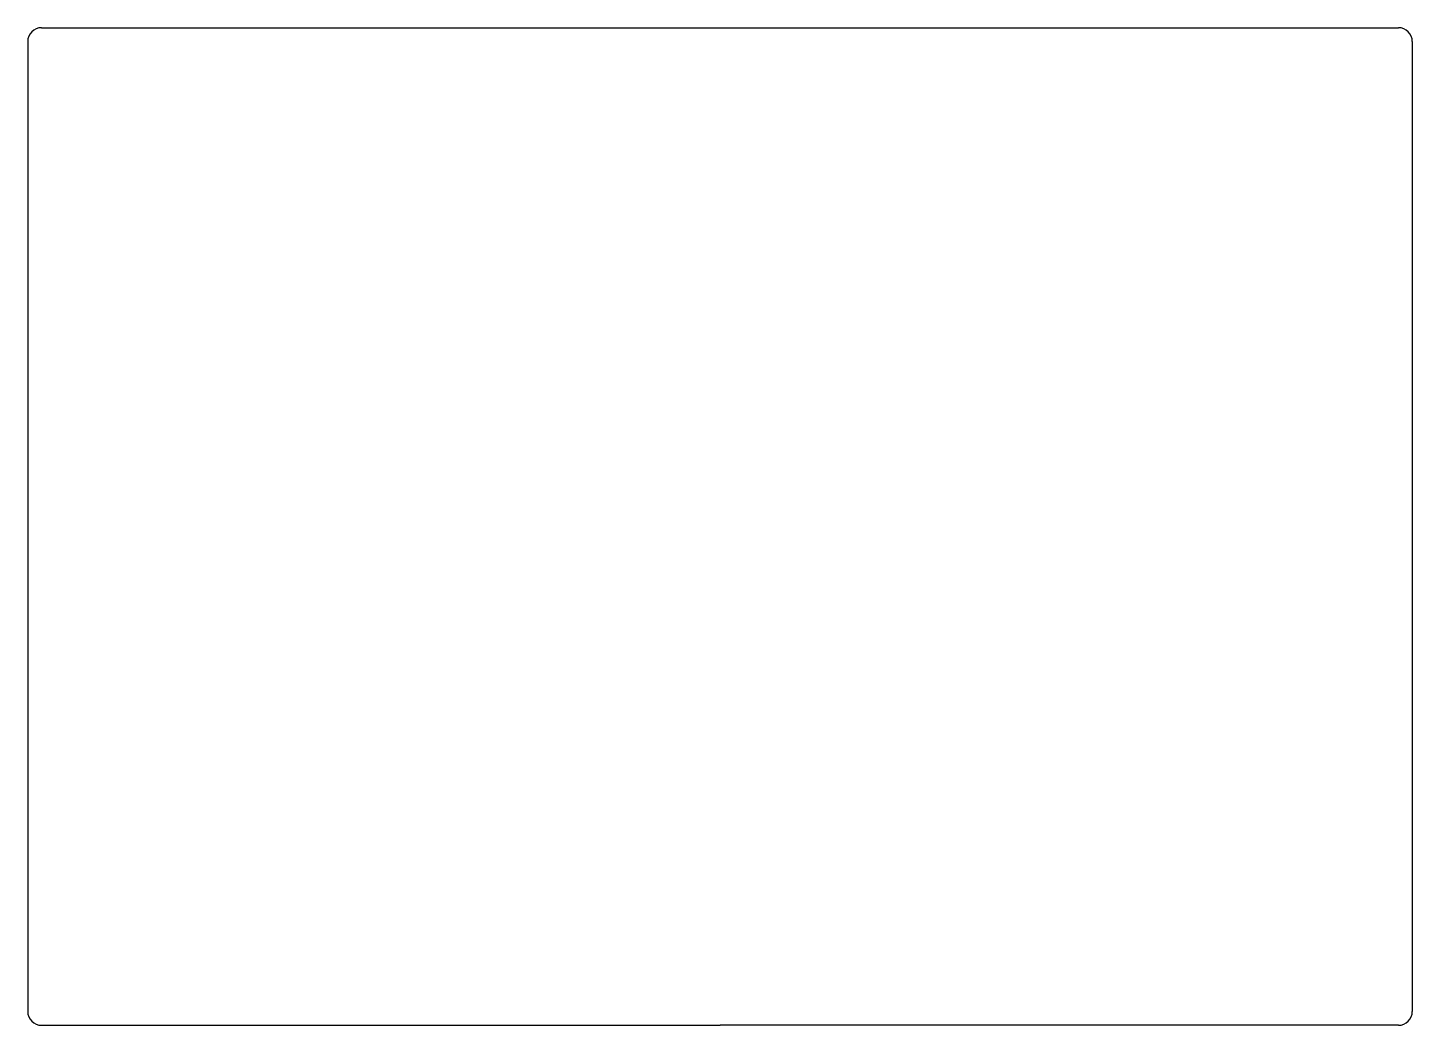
# Model space of a CAD drawing. Header units: millimetres. Extents: x -75 to 75, y 0 to 108.
import ezdxf

# ---------------------------------------------------------------- set-up
doc = ezdxf.new("R2010")
doc.units = ezdxf.units.MM
doc.layers.get('0').update_dxf_attribs({"linetype": 'CONTINUOUS'})

msp = doc.modelspace()

# ---------------------------------------------------------------- linework, layer by layer
for p, q in [((-73.5, 108), (73.5, 108)), ((-75, 106.5), (-75, 1.5)), ((75, 106.5), (75, 1.5)), ((-73.5, 0), (0, 0)), ((73.5, 0), (0, 0))]:
    msp.add_line(p, q)
for centre, start, end in [((-73.5, 106.5), 90, 180), ((73.5, 106.5), 0, 90), ((73.5, 1.5), -90, 0), ((-73.5, 1.5), 180, 270)]:
    msp.add_arc(centre, 1.5, start, end)

doc.saveas('drawing.dxf')
